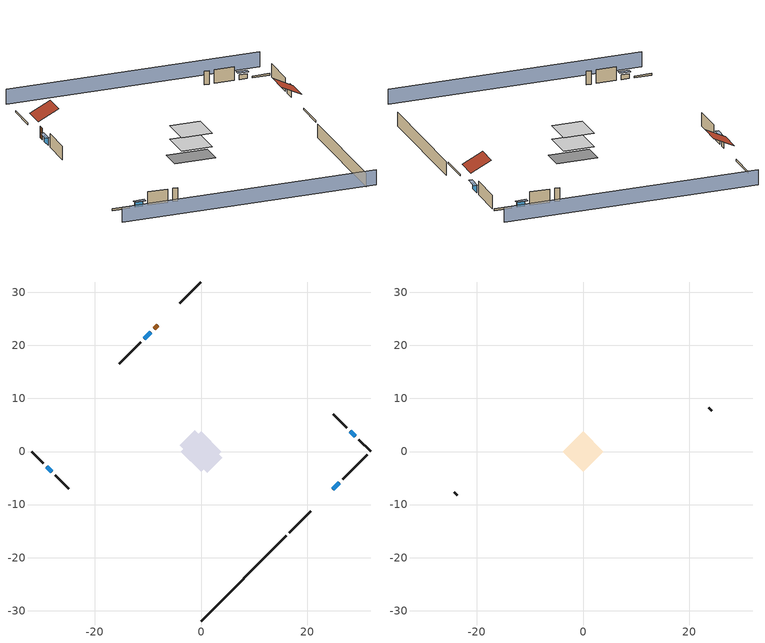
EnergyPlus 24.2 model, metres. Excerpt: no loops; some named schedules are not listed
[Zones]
conditioned space
 floor adiabatic (AdiabaticFloorConstruction): -3.84,0 0,3.84 3.84,0 0,-3.84 z0.3
 floor foundation (Slab1 construction): -4,1.14 -1.14,4 4,-1.14 1.14,-4 z-2.13
 wall outside (RimJoist1 construction): 16.67,-15.26 20.64,-11.29 z0.3:0.61
 wall outside (RimJoist2 construction): -31.93,0 -29.73,-2.2 z0.3:0.61
 wall outside (RimJoist3 construction): 0,31.93 -3.97,27.96 z0.3:0.61
 wall outside (RimJoist4 construction): 31.93,0 29.73,2.2 z0.3:0.61
 wall outside (AdiabaticWallConstruction 1): -8.15,23.78 -8.8,23.13 z0.3:2.34
 wall outside (AdiabaticWallConstruction): 24.82,-7.11 26.09,-5.84 / -9.45,22.48 -10.72,21.21 z0.3:1.49; -29.08,-2.85 -28.13,-3.8 / 29.08,2.85 28.13,3.8 z0.3:1.19
 wall outside (Wall1 construction): 26.74,-5.19 31.27,-0.66 z0.3:2.74
 wall outside (Wall2 construction): -27.47,-4.46 -24.95,-6.98 z0.3:2.74
 wall outside (Wall3 construction): -11.37,20.56 -15.37,16.56 z0.3:2.74
 wall outside (Wall4 construction): 27.47,4.46 24.95,6.98 z0.3:2.74
 wall foundation (FoundationWall1 construction): 0,-31.93 16.01,-15.92 z-2.13:0.3
 window (WindowConstruction): 24.82,-7.11 26.08,-5.85 z0.3:1.49
 window (WindowConstruction 1): -29.07,-2.86 -28.13,-3.8 z0.3:1.19
 window (WindowConstruction 2): -9.45,22.48 -10.72,21.21 z0.3:1.49
 window (WindowConstruction 3): 29.07,2.86 28.13,3.8 z0.3:1.19
 door (Door): -8.15,23.78 -8.79,23.14 z0.3:2.34
 ceiling adiabatic (AdiabaticFloorConstruction): 0,-3.84 3.84,0 0,3.84 -3.84,0 z0.3
attic - vented
 floor to conditioned space (Floor1 construction Reversed): -3.84,0 0,3.84 3.84,0 0,-3.84 z2.74
 wall outside (Wall5 construction): -24.3,-7.63 -23.71,-8.22 z0.3:2.74
 wall outside (Wall6 construction): 24.3,7.63 23.71,8.22 z0.3:2.74
 roof outside (Roof1 construction): 24.16,-7.77,2.74 21.6,-5.2,4.56 18.73,-8.07,4.56 21.29,-10.64,2.74
 roof outside (Roof2 construction): -7.49,24.44,2.74 -4.93,21.87,4.56 -2.06,24.74,4.56 -4.62,27.31,2.74
shading: -35.16,-3.23 -3.23,-35.16 / 35.16,3.23 3.23,35.16 z0:2.74; 26.3,-5.63 24.6,-7.33 25.03,-7.76 26.73,-6.06 z1.8; -27.92,-4.01 -29.29,-2.64 -29.72,-3.07 -28.35,-4.45 z1.49; -10.93,21 -9.24,22.69 -9.67,23.12 -11.36,21.43 z1.8; 27.92,4.01 29.29,2.64 29.72,3.07 28.35,4.45 z1.49
[Building]
Building 1: Terrain=Suburbs
[Site:Location]
Portland Intl Arpt_OR: Latitude {deg}=45.59; Longitude {deg}=-122.6; Time Zone {hr}=-8; Elevation {m}=33; Keep Site Location Information=Yes
[Site:GroundTemperature:Shallow]
10.2558, 8.96328, 8.85977, 9.47314, 11.9355, 14.3863, 16.5111, 17.8571, 17.9714, 16.8767, 14.8061, 12.4304
[Site:WaterMainsTemperature]
Calculation Method=Schedule; Temperature Schedule=mains temperature schedule
[Material] Roughness=Rough; Thermal Absorptance=0.9
Name | Thickness {m} | Conductivity {W/m-K} | Density {kg/m3} | Specific Heat {J/kg-K} | Solar Absorptance | Visible Absorptance
asphalt or fiberglass shingles | 0.00635 | 0.162714 | 1121.4 | 1465.45 | 0.85 | 0.85
ceiling loosefill ins | 0.254 | 0.0480833 | 16.02 | 1046.75 | 0.7 | 0.7
ceiling stud and cavity | 0.1397 | 0.104117 | 65.682 | 1177.47 | 0.7 | 0.7
concrete 4.0 in. | 0.1016 | 1.803125 | 2242.8 | 837.4 | 0.7 | 0.7
concrete 8.0 in. | 0.2032 | 1.803125 | 2242.8 | 837.4 | 0.7 | 0.7
door material | 0.04445 | 0.0612267 | 512.64 | 1214.23 | 0.7 | 0.7
floor covering | 0.0127 | 0.0450781 | 54.468 | 1339.84 | 0.9 | 0.9
floor covering 1 | 0.0127 | 0.0433444 | 54.468 | 1339.84 | 0.6 | 0.6
floor rigid ins; wall rigid ins | 0.512978 | 0.029427 | 32.04 | 1214.23 | 0.7 | 0.7
floor stud and cavity | 0.1397 | 1.75129 | 37.0049 | 1207.88 | 0.7 | 0.7
furniture material conditioned space 1 | 0.1524 | 0.115458 | 640.8 | 1214.23 | 0.6 | 0.6
gypsum board | 0.0127 | 0.160291 | 801 | 837.4 | 0.6 | 0.6
gypsum board 1 | 0.0127 | 0.160291 | 801 | 837.4 | 0.7 | 0.7
osb sheathing 0.5 in. | 0.0127 | 0.115458 | 512.64 | 1214.23 | 0.6 | 0.6
osb sheathing 0.5 in. 1 | 0.0127 | 0.115458 | 512.64 | 1214.23 | 0.7 | 0.7
osb sheathing 0.75 in. | 0.01905 | 0.115458 | 512.64 | 1214.23 | 0.7 | 0.7
rim joist stud and cavity | 0.0508 | 0.178688 | 50.32683 | 1063.81 | 0.6 | 0.6
roof rigid ins | 0.00281632 | 0.029427 | 32.04 | 1214.23 | 0.7 | 0.7
wall stud and cavity | 0.1397 | 0.550994 | 139.0536 | 1170.24 | 0.7 | 0.7
wall stud and cavity 1 | 0.1397 | 0.727959 | 139.0536 | 1170.24 | 0.6 | 0.6
wall stud and cavity 2 | 0.0889 | 0.380278 | 52.3479 | 1209.89 | 0.7 | 0.7
wall stud and cavity 3 | 0.0889 | 0.391764 | 83.0341 | 1211.67 | 0.7 | 0.7
wood siding | 0.0254 | 0.102417 | 544.68 | 1172.36 | 0.85 | 0.85
wood siding 1; wood siding 2 | 0.0254 | 0.102417 | 544.68 | 1172.36 | 0.7 | 0.7
[WindowMaterial:SimpleGlazingSystem]
WindowMaterial: U-Factor {W/m2-K}=4.31528; Solar Heat Gain Coefficient=0.67
[Construction]
AdiabaticFloorConstruction: floor stud and cavity, floor rigid ins, osb sheathing 0.75 in., floor covering 1
AdiabaticWallConstruction: wood siding 1, wall rigid ins, wall stud and cavity 2, gypsum board
AdiabaticWallConstruction 1: wood siding 2, wall rigid ins, wall stud and cavity 2, gypsum board
Door: door material
Floor1 construction Reversed: gypsum board, ceiling stud and cavity, ceiling loosefill ins
FoundationWall1 construction: concrete 8.0 in., gypsum board 1
furniture construction conditioned space 1: furniture material conditioned space 1
PartitionWallConstruction: gypsum board, wall stud and cavity 3, gypsum board
RimJoist1 construction; RimJoist2 construction; RimJoist3 construction; RimJoist4 construction: wood siding, rim joist stud and cavity
Roof1 construction; Roof2 construction: asphalt or fiberglass shingles, roof rigid ins, osb sheathing 0.5 in.
Slab1 construction: concrete 4.0 in., floor covering
Wall1 construction; Wall2 construction; Wall3 construction; Wall4 construction: wood siding, osb sheathing 0.5 in. 1, wall stud and cavity, gypsum board
Wall5 construction; Wall6 construction: wood siding, osb sheathing 0.5 in. 1, wall stud and cavity 1
WindowConstruction; WindowConstruction 1; WindowConstruction 2; WindowConstruction 3: WindowMaterial
[Zone] Multiplier=1; Part of Total Floor Area=Yes
Name | Volume {m3}
attic - vented | 11.9124
conditioned space | 143.623
[Space]
Name | Zone | Volume {m3}
attic - vented 1 | attic - vented | 11.9124
conditioned space 1 | conditioned space | 143.623
[ZoneInfiltration:EffectiveLeakageArea]
infil attic - vented 1: Zone or Space=attic - vented 1; Schedule=Always On Discrete; Effective Air Leakage Area {cm2}=981.577; Stack Coefficient=8.43826e-05; Wind Coefficient=3.11311e-05
[ZoneMixing]
whole house fan mix: Zone or Space=attic - vented; Schedule=Always On Continuous; Design Flow Rate Calculation Method=Flow/Zone; Design Flow Rate {m3/s}=0; Source Zone or Space=conditioned space
[SurfaceProperty:ExposedFoundationPerimeter]
Slab1: Exposed Perimeter Calculation Method=TotalExposedPerimeter; Total Exposed Perimeter {m}=22.64664
[SurfaceProperty:IncidentSolarMultiplier] Incident Solar Multiplier=1; Incident Solar Multiplier Schedule=trans schedule winter=0.85 summer=0.7
Window1; Window2; Window3; Window4
[InternalMass] Zone or ZoneList=conditioned space; Space or SpaceList=conditioned space 1
Name | Construction | Surface Area {m2}
furniture mass conditioned space 1 | furniture construction conditioned space 1 | 23.56021
partition wall mass | PartitionWallConstruction | 58.90053
[Lights]
interior lighting: Zone or ZoneList or Space or SpaceList=conditioned space 1; Schedule=lighting_interior; Design Level Calculation Method=LightingLevel; Lighting Level {W}=152.148; Return Air Fraction=0; Fraction Radiant=0.6; Fraction Visible=0.2; Fraction Replaceable=1
[People]
occupants: Zone or ZoneList or Space or SpaceList=conditioned space 1; Number of People Schedule=occupants; Number of People Calculation Method=People; Number of People=2; Fraction Radiant=0.314171; Sensible Heat Fraction=0.56303; Activity Level Schedule=occupants activity schedule; Carbon Dioxide Generation Rate {m3/s-W}=0; Enable ASHRAE 55 Comfort Warnings=No; Mean Radiant Temperature Calculation Type=EnclosureAveraged
[ElectricEquipment] Zone or ZoneList or Space or SpaceList=conditioned space 1; Design Level Calculation Method=EquipmentLevel
Name | Schedule | Design Level {W} | Fraction Latent | Fraction Radiant | Fraction Lost
ceiling fan | ceiling_fan | 17.6089 | 0 | 0.558 | 0
clothes dryer | clothes_dryer | 318.423 | 0.015 | 0.081 | 0.85
clothes washer | clothes_washer | 356.88 | 0.03 | 0.162 | 0.7
cooking range | cooking_range | 1096.27 | 0.08 | 0.432 | 0.2
dishwasher | dishwasher | 548.159 | 0.3 | 0.18 | 0.4
fridge | fridge schedule | 123.522 | 0 | 0.6 | 0
fridge 1 | fridge schedule 1 | 157.114 | 0 | 0.6 | 0
mech vent bath fan 0 | mech vent bath fan 0 schedule | 15 | 0 | 0 | 1
mech vent house fan | mech vent house fan schedule | 0 | 0 | 0 | 1
mech vent house fan cfis | mech vent house fan cfis schedule | 0 | 0 | 0 | 0
mech vent range fan 0 | mech vent range fan 0 schedule | 30 | 0 | 0 | 1
misc plug loads | plug_loads_other | 131.932 | 0.021 | 0.558 | 0.049
misc tv | plug_loads_tv | 243.718 | 0 | 0.6 | 0
whole house fan | Always On Discrete | 0 | 0 | 0 | 1
[OtherEquipment] Zone or ZoneList or Space or SpaceList=conditioned space 1; Design Level Calculation Method=EquipmentLevel
Name | Fuel Type | Schedule | Design Level {W} | Fraction Latent | Fraction Radiant | Fraction Lost
clothes dryer 1 | NaturalGas | clothes_dryer | 4230.31 | 0.015 | 0.081 | 0.85
cooking range 1 | Electricity | cooking_range | 0 | 0.08 | 0.432 | 0.2
general water use latent | None | general water use schedule | 44.1266 | 1 | 0 | 0
general water use sensible | None | general water use schedule | -43.4886 | 0 | 0.6 | 0
mech vent house fan latent load; water heater lat | None | Always On Discrete | 0 | 1 | 0 | 0
mech vent house fan sensible load; water heater sens | None | Always On Discrete | 0 | 0 | 0 | 0
misc fireplace | NaturalGas | misc fireplace schedule | 312.647 | 0.1 | 0.3 | 0.4
water heater energy adjustment1 | Electricity | Always On Discrete | 0.01 | 0 | 0 | 1
[ZoneInfiltration:DesignFlowRate] Zone or ZoneList or Space or SpaceList=conditioned space 1; Schedule=Always On Discrete; Design Flow Rate Calculation Method=Flow/Zone; Design Flow Rate {m3/s}=0
infil flow; natural vent flow; whole house fan flow
[AvailabilityManager:Scheduled]
central ac and furnace airloop Availability Manager: Schedule=Always On Discrete
[WaterUse:Equipment]
dishwasher: Peak Flow Rate {m3/s}=6.40956e-06; Flow Rate Fraction Schedule=hot_water_dishwasher
[Foundation:Kiva]
Foundation Kiva 1: Initial Indoor Air Temperature {C}=22.2222; Wall Height Above Grade {m}=0.3048; Wall Depth Below Slab {m}=0.2032
[Foundation:Kiva:Settings]
Soil Conductivity {W/m-K}=1.9041; Soil Density {kg/m3}=1842.3; Soil Specific Heat {J/kg-K}=418.7; Ground Solar Absorptivity=0.9; Ground Thermal Absorptivity=0.9; Ground Surface Roughness {m}=0.03; Far-Field Width {m}=40; Deep-Ground Boundary Condition=ZeroFlux; Deep-Ground Depth {m}=40; Minimum Cell Dimension {m}=0.2; Maximum Cell Growth Coefficient=3; Simulation Timestep=Timestep
[Exterior:Lights]
exterior lighting: Schedule=exterior lighting schedule; Design Level {W}=5.05151
[EnergyManagementSystem:GlobalVariable]
central_ac_and_furnace_airloop_Fan_RTF
infil_program_Qfan
infil_program_Qinf
natural_vent_program_Qnv
natural_vent_program_Qwhf
[EnergyManagementSystem:Sensor]
Name | Output:Variable or Output:Meter Index Key | Output:Variable or Output:Meter
airflow_gain | infil flow | Infiltration Sensible Heat Gain Energy
airflow_gain_1 | natural vent flow | Infiltration Sensible Heat Gain Energy
airflow_gain_2 | whole house fan flow | Infiltration Sensible Heat Gain Energy
airflow_loss | infil flow | Infiltration Sensible Heat Loss Energy
airflow_loss_1 | natural vent flow | Infiltration Sensible Heat Loss Energy
airflow_loss_2 | whole house fan flow | Infiltration Sensible Heat Loss Energy
clg_load_cond |  | Cooling:EnergyTransfer:Zone:CONDITIONED SPACE
clg_sp_s; clg_sp_s_1 | cooling setpoint | Schedule Value
clothes_dryer_exhaust_0_sch_s | clothes_dryer | Schedule Value
cool_season | cooling season schedule | Schedule Value
htg_load_cond |  | Heating:EnergyTransfer:Zone:CONDITIONED SPACE
htg_sp_s; htg_sp_s_1 | heating setpoint | Schedule Value
ig_ee_conv | ceiling fan | Electric Equipment Convective Heating Energy
ig_ee_conv_1 | clothes dryer | Electric Equipment Convective Heating Energy
ig_ee_conv_3 | cooking range | Electric Equipment Convective Heating Energy
ig_ee_conv_4 | dishwasher | Electric Equipment Convective Heating Energy
ig_ee_conv_5 | fridge | Electric Equipment Convective Heating Energy
ig_ee_conv_6 | fridge 1 | Electric Equipment Convective Heating Energy
ig_ee_conv_7 | misc plug loads | Electric Equipment Convective Heating Energy
ig_ee_conv_8 | misc tv | Electric Equipment Convective Heating Energy
ig_ee_conv_9 | whole house fan | Electric Equipment Convective Heating Energy
ig_ee_rad | ceiling fan | Electric Equipment Radiant Heating Energy
ig_ee_rad_1 | clothes dryer | Electric Equipment Radiant Heating Energy
ig_ee_rad_3 | cooking range | Electric Equipment Radiant Heating Energy
ig_ee_rad_4 | dishwasher | Electric Equipment Radiant Heating Energy
ig_ee_rad_5 | fridge | Electric Equipment Radiant Heating Energy
ig_ee_rad_6 | fridge 1 | Electric Equipment Radiant Heating Energy
ig_ee_rad_7 | misc plug loads | Electric Equipment Radiant Heating Energy
ig_ee_rad_8 | misc tv | Electric Equipment Radiant Heating Energy
ig_ee_rad_9 | whole house fan | Electric Equipment Radiant Heating Energy
ig_lgt_conv | interior lighting | Lights Convective Heating Energy
ig_lgt_rad | interior lighting | Lights Radiant Heating Energy
ig_lgt_vis | interior lighting | Lights Visible Radiation Heating Energy
ig_oe_conv | clothes dryer 1 | Other Equipment Convective Heating Energy
ig_oe_conv_1 | cooking range 1 | Other Equipment Convective Heating Energy
ig_oe_conv_2 | general water use latent | Other Equipment Convective Heating Energy
ig_oe_conv_3 | general water use sensible | Other Equipment Convective Heating Energy
ig_oe_conv_4 | misc fireplace | Other Equipment Convective Heating Energy
ig_oe_conv_5 | water heater energy adjustment1 | Other Equipment Convective Heating Energy
ig_oe_conv_6 | water heater lat | Other Equipment Convective Heating Energy
ig_oe_conv_7 | water heater sens | Other Equipment Convective Heating Energy
ig_oe_rad | clothes dryer 1 | Other Equipment Radiant Heating Energy
ig_oe_rad_1 | cooking range 1 | Other Equipment Radiant Heating Energy
ig_oe_rad_2 | general water use latent | Other Equipment Radiant Heating Energy
ig_oe_rad_3 | general water use sensible | Other Equipment Radiant Heating Energy
ig_oe_rad_4 | misc fireplace | Other Equipment Radiant Heating Energy
ig_oe_rad_5 | water heater energy adjustment1 | Other Equipment Radiant Heating Energy
ig_oe_rad_6 | water heater lat | Other Equipment Radiant Heating Energy
ig_oe_rad_7 | water heater sens | Other Equipment Radiant Heating Energy
ig_ppl_conv | occupants | People Convective Heating Energy
ig_ppl_rad | occupants | People Radiant Heating Energy
im_conv | furniture mass conditioned space 1 | Surface Inside Face Convection Heat Gain Energy
im_conv_1 | partition wall mass | Surface Inside Face Convection Heat Gain Energy
im_ig | furniture mass conditioned space 1 | Surface Inside Face Internal Gains Radiation Heat Gain Energy
im_ig_1 | partition wall mass | Surface Inside Face Internal Gains Radiation Heat Gain Energy
im_lgt | furniture mass conditioned space 1 | Surface Inside Face Lights Radiation Heat Gain Energy
im_lgt_1 | partition wall mass | Surface Inside Face Lights Radiation Heat Gain Energy
im_sol | furniture mass conditioned space 1 | Surface Inside Face Solar Radiation Heat Gain Energy
im_sol_1 | partition wall mass | Surface Inside Face Solar Radiation Heat Gain Energy
im_surf | furniture mass conditioned space 1 | Surface Inside Face Net Surface Thermal Radiation Heat Gain Energy
im_surf_1 | partition wall mass | Surface Inside Face Net Surface Thermal Radiation Heat Gain Energy
mech_vent_bath_fan_0_sch_s | mech vent bath fan 0 schedule | Schedule Value
mech_vent_range_fan_0_sch_s | mech vent range fan 0 schedule | Schedule Value
mv_conv | mech vent bath fan 0 | Electric Equipment Convective Heating Energy
mv_conv_1 | mech vent house fan | Electric Equipment Convective Heating Energy
mv_conv_2 | mech vent house fan cfis | Electric Equipment Convective Heating Energy
mv_conv_3 | mech vent range fan 0 | Electric Equipment Convective Heating Energy
mv_conv_4 | mech vent house fan latent load | Other Equipment Convective Heating Energy
mv_conv_5 | mech vent house fan sensible load | Other Equipment Convective Heating Energy
mv_rad | mech vent bath fan 0 | Electric Equipment Radiant Heating Energy
mv_rad_1 | mech vent house fan | Electric Equipment Radiant Heating Energy
mv_rad_2 | mech vent house fan cfis | Electric Equipment Radiant Heating Energy
mv_rad_3 | mech vent range fan 0 | Electric Equipment Radiant Heating Energy
mv_rad_4 | mech vent house fan latent load | Other Equipment Radiant Heating Energy
mv_rad_5 | mech vent house fan sensible load | Other Equipment Radiant Heating Energy
natural_vent_s | natural vent schedule | Schedule Value
out_pb_s |  | Site Outdoor Air Barometric Pressure
out_wt_s |  | Site Outdoor Air Humidity Ratio
site_vw_s |  | Site Wind Speed
ss_back_out | Window1 | Surface Window Shortwave from Zone Back Out Window Heat Transfer Rate
ss_back_out_1 | Window2 | Surface Window Shortwave from Zone Back Out Window Heat Transfer Rate
ss_back_out_2 | Window3 | Surface Window Shortwave from Zone Back Out Window Heat Transfer Rate
ss_back_out_3 | Window4 | Surface Window Shortwave from Zone Back Out Window Heat Transfer Rate
ss_conv | Door1 | Surface Inside Face Convection Heat Gain Energy
ss_conv_1 | Window1 | Surface Inside Face Convection Heat Gain Energy
ss_conv_2 | Window2 | Surface Inside Face Convection Heat Gain Energy
ss_conv_3 | Window3 | Surface Inside Face Convection Heat Gain Energy
ss_conv_4 | Window4 | Surface Inside Face Convection Heat Gain Energy
ss_ig | Door1 | Surface Inside Face Internal Gains Radiation Heat Gain Energy
ss_ig_1 | Window1 | Surface Inside Face Internal Gains Radiation Heat Gain Energy
ss_ig_2 | Window2 | Surface Inside Face Internal Gains Radiation Heat Gain Energy
ss_ig_3 | Window3 | Surface Inside Face Internal Gains Radiation Heat Gain Energy
ss_ig_4 | Window4 | Surface Inside Face Internal Gains Radiation Heat Gain Energy
ss_lgt | Door1 | Surface Inside Face Lights Radiation Heat Gain Energy
ss_sol | Door1 | Surface Inside Face Solar Radiation Heat Gain Energy
ss_surf | Door1 | Surface Inside Face Net Surface Thermal Radiation Heat Gain Energy
ss_surf_1 | Window1 | Surface Inside Face Net Surface Thermal Radiation Heat Gain Energy
ss_surf_2 | Window2 | Surface Inside Face Net Surface Thermal Radiation Heat Gain Energy
ss_surf_3 | Window3 | Surface Inside Face Net Surface Thermal Radiation Heat Gain Energy
ss_surf_4 | Window4 | Surface Inside Face Net Surface Thermal Radiation Heat Gain Energy
ss_trans_in | Window1 | Surface Window Transmitted Solar Radiation Rate
ss_trans_in_1 | Window2 | Surface Window Transmitted Solar Radiation Rate
ss_trans_in_2 | Window3 | Surface Window Transmitted Solar Radiation Rate
ss_trans_in_3 | Window4 | Surface Window Transmitted Solar Radiation Rate
ss_trans_out | Window1 | Surface Inside Face Initial Transmitted Diffuse Transmitted Out Window Solar Radiation Rate
ss_trans_out_1 | Window2 | Surface Inside Face Initial Transmitted Diffuse Transmitted Out Window Solar Radiation Rate
ss_trans_out_2 | Window3 | Surface Inside Face Initial Transmitted Diffuse Transmitted Out Window Solar Radiation Rate
ss_trans_out_3 | Window4 | Surface Inside Face Initial Transmitted Diffuse Transmitted Out Window Solar Radiation Rate
s_conv | Floor1 | Surface Inside Face Convection Heat Gain Energy
s_conv_1 | FoundationWall1 | Surface Inside Face Convection Heat Gain Energy
s_conv_10 | Wall2 | Surface Inside Face Convection Heat Gain Energy
s_conv_11 | Wall3 | Surface Inside Face Convection Heat Gain Energy
s_conv_12 | Wall4 | Surface Inside Face Convection Heat Gain Energy
s_conv_2 | inferred conditioned ceiling | Surface Inside Face Convection Heat Gain Energy
s_conv_3 | inferred conditioned floor | Surface Inside Face Convection Heat Gain Energy
s_conv_4 | RimJoist1 | Surface Inside Face Convection Heat Gain Energy
s_conv_5 | RimJoist2 | Surface Inside Face Convection Heat Gain Energy
s_conv_6 | RimJoist3 | Surface Inside Face Convection Heat Gain Energy
s_conv_7 | RimJoist4 | Surface Inside Face Convection Heat Gain Energy
s_conv_8 | Slab1 | Surface Inside Face Convection Heat Gain Energy
s_conv_9 | Wall1 | Surface Inside Face Convection Heat Gain Energy
s_ig | Floor1 | Surface Inside Face Internal Gains Radiation Heat Gain Energy
s_ig_1 | FoundationWall1 | Surface Inside Face Internal Gains Radiation Heat Gain Energy
s_ig_10 | Wall2 | Surface Inside Face Internal Gains Radiation Heat Gain Energy
s_ig_11 | Wall3 | Surface Inside Face Internal Gains Radiation Heat Gain Energy
s_ig_12 | Wall4 | Surface Inside Face Internal Gains Radiation Heat Gain Energy
s_ig_2 | inferred conditioned ceiling | Surface Inside Face Internal Gains Radiation Heat Gain Energy
s_ig_3 | inferred conditioned floor | Surface Inside Face Internal Gains Radiation Heat Gain Energy
s_ig_4 | RimJoist1 | Surface Inside Face Internal Gains Radiation Heat Gain Energy
s_ig_5 | RimJoist2 | Surface Inside Face Internal Gains Radiation Heat Gain Energy
s_ig_6 | RimJoist3 | Surface Inside Face Internal Gains Radiation Heat Gain Energy
s_ig_7 | RimJoist4 | Surface Inside Face Internal Gains Radiation Heat Gain Energy
s_ig_8 | Slab1 | Surface Inside Face Internal Gains Radiation Heat Gain Energy
s_ig_9 | Wall1 | Surface Inside Face Internal Gains Radiation Heat Gain Energy
s_lgt | Floor1 | Surface Inside Face Lights Radiation Heat Gain Energy
s_lgt_1 | FoundationWall1 | Surface Inside Face Lights Radiation Heat Gain Energy
s_lgt_10 | Wall2 | Surface Inside Face Lights Radiation Heat Gain Energy
s_lgt_11 | Wall3 | Surface Inside Face Lights Radiation Heat Gain Energy
s_lgt_12 | Wall4 | Surface Inside Face Lights Radiation Heat Gain Energy
s_lgt_2 | inferred conditioned ceiling | Surface Inside Face Lights Radiation Heat Gain Energy
s_lgt_3 | inferred conditioned floor | Surface Inside Face Lights Radiation Heat Gain Energy
s_lgt_4 | RimJoist1 | Surface Inside Face Lights Radiation Heat Gain Energy
s_lgt_5 | RimJoist2 | Surface Inside Face Lights Radiation Heat Gain Energy
s_lgt_6 | RimJoist3 | Surface Inside Face Lights Radiation Heat Gain Energy
s_lgt_7 | RimJoist4 | Surface Inside Face Lights Radiation Heat Gain Energy
s_lgt_8 | Slab1 | Surface Inside Face Lights Radiation Heat Gain Energy
s_lgt_9 | Wall1 | Surface Inside Face Lights Radiation Heat Gain Energy
s_sol | Floor1 | Surface Inside Face Solar Radiation Heat Gain Energy
s_sol_1 | FoundationWall1 | Surface Inside Face Solar Radiation Heat Gain Energy
s_sol_10 | Wall2 | Surface Inside Face Solar Radiation Heat Gain Energy
s_sol_11 | Wall3 | Surface Inside Face Solar Radiation Heat Gain Energy
s_sol_12 | Wall4 | Surface Inside Face Solar Radiation Heat Gain Energy
s_sol_2 | inferred conditioned ceiling | Surface Inside Face Solar Radiation Heat Gain Energy
s_sol_3 | inferred conditioned floor | Surface Inside Face Solar Radiation Heat Gain Energy
s_sol_4 | RimJoist1 | Surface Inside Face Solar Radiation Heat Gain Energy
s_sol_5 | RimJoist2 | Surface Inside Face Solar Radiation Heat Gain Energy
s_sol_6 | RimJoist3 | Surface Inside Face Solar Radiation Heat Gain Energy
s_sol_7 | RimJoist4 | Surface Inside Face Solar Radiation Heat Gain Energy
s_sol_8 | Slab1 | Surface Inside Face Solar Radiation Heat Gain Energy
s_sol_9 | Wall1 | Surface Inside Face Solar Radiation Heat Gain Energy
s_surf | Floor1 | Surface Inside Face Net Surface Thermal Radiation Heat Gain Energy
s_surf_1 | FoundationWall1 | Surface Inside Face Net Surface Thermal Radiation Heat Gain Energy
s_surf_10 | Wall2 | Surface Inside Face Net Surface Thermal Radiation Heat Gain Energy
s_surf_11 | Wall3 | Surface Inside Face Net Surface Thermal Radiation Heat Gain Energy
s_surf_12 | Wall4 | Surface Inside Face Net Surface Thermal Radiation Heat Gain Energy
s_surf_2 | inferred conditioned ceiling | Surface Inside Face Net Surface Thermal Radiation Heat Gain Energy
s_surf_3 | inferred conditioned floor | Surface Inside Face Net Surface Thermal Radiation Heat Gain Energy
s_surf_4 | RimJoist1 | Surface Inside Face Net Surface Thermal Radiation Heat Gain Energy
s_surf_5 | RimJoist2 | Surface Inside Face Net Surface Thermal Radiation Heat Gain Energy
s_surf_6 | RimJoist3 | Surface Inside Face Net Surface Thermal Radiation Heat Gain Energy
s_surf_7 | RimJoist4 | Surface Inside Face Net Surface Thermal Radiation Heat Gain Energy
s_surf_8 | Slab1 | Surface Inside Face Net Surface Thermal Radiation Heat Gain Energy
s_surf_9 | Wall1 | Surface Inside Face Net Surface Thermal Radiation Heat Gain Energy
water_heater_T_set | water heater setpoint | Schedule Value
[EnergyManagementSystem:Actuator]
Name | Actuated Component Unique | Actuated Component Type | Actuated Component Control Type
fridge_schedule_1_act | fridge schedule 1 | Schedule:Constant | Schedule Value
fridge_schedule_act | fridge schedule | Schedule:Constant | Schedule Value
infil_flow_act | infil flow | Zone Infiltration | Air Exchange Flow Rate
mech_vent_house_fan_cfis_act | mech vent house fan cfis | ElectricEquipment | Electricity Rate
mech_vent_house_fan_latent_load_act | mech vent house fan latent load | OtherEquipment | Power Level
mech_vent_house_fan_sensible_load_act | mech vent house fan sensible load | OtherEquipment | Power Level
natural_vent_flow_act | natural vent flow | Zone Infiltration | Air Exchange Flow Rate
water_heater_HPWHSchedOverride | water heater setpoint | Schedule:Constant | Schedule Value
